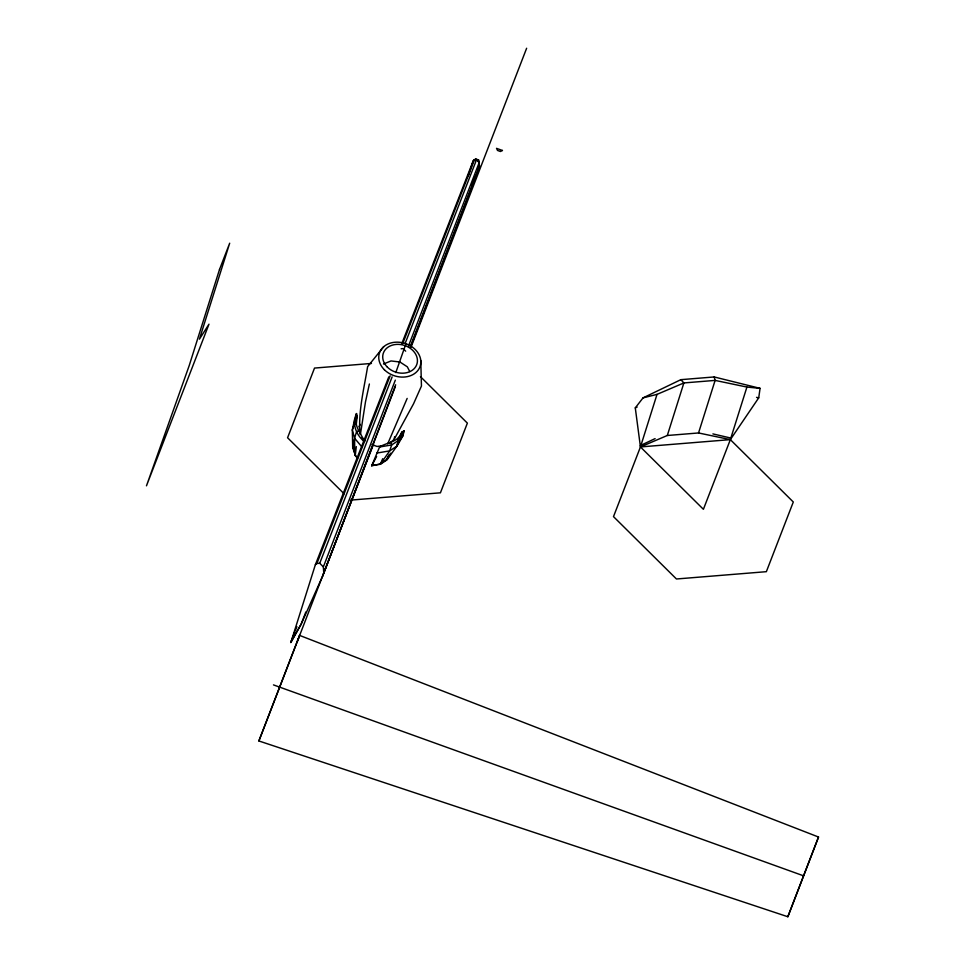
<?xml version="1.0" encoding="UTF-8"?>
<svg xmlns="http://www.w3.org/2000/svg" width="965" height="965" viewBox="0 0 965 965"><rect width="100%" height="100%" fill="white"/><g stroke="black" fill="none" stroke-linecap="round" stroke-linejoin="round"><path stroke-width="1.45" d="M354.71 421.584L356.483 413.563L357.267 415.987L356.254 424.564M354.276 439.159L353.274 447.736L355.301 455.166L357.46 458.025M356.302 446.59L355.301 455.166L352.695 447.471L352.334 429.956L354.758 418.593M360.005 434.081C358.087 411.645 364.01 388.823 367.617 366.652L383.708 346.712M746.922 387.062L715.113 380.403L683.883 382.936L657.02 394.383L640.446 446.94L730.348 439.63L758.719 397.845L760.07 388.352L714.209 376.953L680.844 379.667L643.052 397.869L635.284 407.881L640.446 446.94L613.499 516.625L676.453 578.988L766.355 571.678L793.302 501.993L730.348 439.63L698.539 432.959L667.31 435.492L640.446 446.94L703.401 509.303L730.348 439.63L746.922 387.062L760.07 388.352M356.483 413.563C351.851 423.792 355.88 434.479 364.082 441.439C361.501 433.02 352.852 425.879 357.267 415.987M353.697 444.937L353.274 447.736L353.685 442.983M360.476 434.045L365.47 401.947L369.378 383.998M389.45 443.321L394.082 439.509L394.625 436.735M475.238 160.697L475.552 159.129L478.544 159.937L479.533 166.318L478.7 169.309L410.704 346.568M405.795 344.638L405.951 343.721L395.807 372.587M371.875 465.383L380.331 464.286L387.062 459.847L397.616 445.094L402.851 435.915L404.239 430.764L401.898 432.067C398.497 442.477 387.098 442.151 379.571 447.012L371.694 465.83L379.896 464.032L386.482 459.69L388.823 456.119M388.786 376.893L315.362 564.73L290.839 642.509L301.116 624.246L322.6 576.153L395.662 384.794M667.31 435.492L683.883 382.936L680.844 379.667M698.539 432.959L715.113 380.403L714.209 376.953M468.109 176.305L473.272 160.733L475.552 159.129L478.544 159.937L478.628 162.675M299.572 635.392L258.885 740.963L787.85 916.75L818.525 837.029L299.572 635.392L297.534 641.037M787.85 916.75L818.525 837.029M322.6 576.153L395.192 386.989M294.964 631.665L291.092 641.725L301.116 624.246L305.833 611.979M295.447 630.41L296.894 626.635M290.839 642.509L294.711 632.437M323.709 572.173L323.359 566.889L395.336 380.114M408.292 346.507L479.267 162.361L476.565 159.647L474.43 159.816L402.731 343.576M410.137 347.111L479.533 166.318L478.942 164.303M258.885 740.963L373.564 444.057M411.018 347.207L526.637 48.25M315.362 564.73L316.906 563.5L319.729 563.258L392.128 376.905M405.167 343.371L476.565 159.647L479.267 162.361M401.91 343.323L473.272 160.733L475.552 159.129M316.906 563.5L390.149 375.807M407.158 398.412L387.677 443.9M472.138 184.001L478.7 169.309L478.097 167.247M371.694 465.83L376.615 456.517M382.707 458.713L380.331 464.286L389.679 450.884L391.681 444.937L391.139 442.754M389.293 454.37L386.482 459.69L389.812 454.889M397.677 440.04L401.898 432.067M394.082 439.509L413.527 403.84L421.452 386.036L420.776 360.464M390.306 453.996L390.813 453.14M358.859 426.82L360.343 424.383M404.239 430.764L398.714 440.305L397.025 446.047L389.679 450.884L376.82 453.068M396.965 444.322L402.851 435.915M358.148 430.873L356.387 432.224L354.589 438.243L354.77 455.082L357.557 458.158M655.102 438.605L640.265 445.577M356.121 423.43L354.215 424.274L352.334 429.956L354.589 438.243L362.02 447.048M635.284 407.881L637.117 407.085M383.491 364.022L391.018 360.946L399.908 361.996L407.327 366.821L409.739 371.549M643.052 397.869L657.02 394.383M379.571 447.012L391.681 444.937L398.714 440.305L397.725 438.424M382.816 445.746L377.05 446.457L372.032 444.648M401.138 348.787L403.117 348.618L405.674 351.176M474.43 159.816L476.565 159.647M371.453 363.443L314.518 368.075L287.57 437.748L344.119 493.778M350.524 500.123L440.426 492.813L467.374 423.128L420.426 376.615M731.337 438.17L712.894 433.9M756.548 397.363L758.719 397.845M273.469 684.897L803.531 875.81M319.729 563.258L323.359 566.889M362.177 437.615L365.084 440.752M219.501 269.512L189.249 365.482L146.475 485.817L208.983 324.18L199.417 339.173L229.682 243.204L219.501 269.512M502.427 150.468L500.461 151.505L497.518 150.444L496.541 148.345L502.427 150.468M384.408 369.776A21.411 17.032 17.5 0 0 419.932 366.893A21.411 17.032 17.5 0 0 395.059 342.237A21.411 17.032 17.5 0 0 384.408 369.776M387.363 367.146A17.672 14.065 17.5 0 0 416.687 364.758A17.672 14.065 17.5 0 0 396.157 344.421A17.672 14.065 17.5 0 0 387.363 367.146"/></g></svg>
